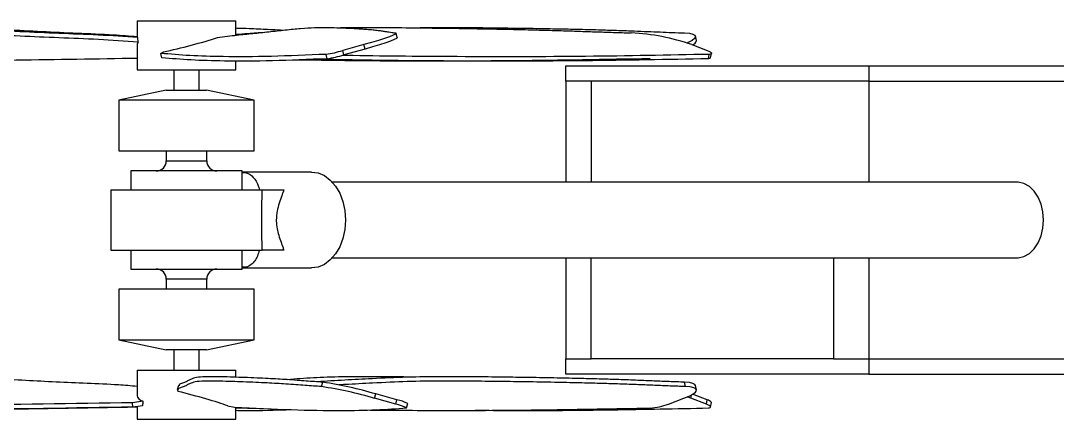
# Model space of a CAD drawing. Header units: millimetres. Extents: x 0 to 297, y 0 to 210.
# Drawn here: x 102.17 to 136.37, y 148.24 to 161.39 of the extents above; entities that cross this region are included whole.
import ezdxf

# ---------------------------------------------------------------- set-up
doc = ezdxf.new("R2010")
doc.units = ezdxf.units.MM

msp = doc.modelspace()

# ---------------------------------------------------------------- linework, layer by layer
at = {"color": 7, "linetype": 'Continuous', "lineweight": 25}
for p, q in [((106.012, 161.393), (106.012, 160.836)), ((106.012, 161.393), (108.786, 161.393)), ((108.786, 161.393), (109.262, 161.393)), ((109.262, 160.915), (109.262, 161.393)), ((106.038, 160.689), (106.031, 160.835)), ((114.592, 160.835), (114.554, 160.98)), ((124.462, 160.738), (124.435, 160.883)), ((106.012, 160.616), (106.012, 159.768)), ((113.49, 160.604), (112.791, 160.41)), ((113.528, 160.459), (112.828, 160.265)), ((113.528, 160.459), (113.49, 160.604)), ((124.309, 160.604), (124.821, 160.41)), ((106.789, 160.315), (106.875, 160.362)), ((106.826, 160.17), (106.789, 160.315)), ((112.279, 160.14), (112.242, 160.284)), ((112.828, 160.265), (112.791, 160.41)), ((124.859, 160.14), (124.886, 160.284)), ((124.931, 160.172), (124.959, 160.317)), ((106.012, 159.768), (108.786, 159.768)), ((107.22, 159.768), (107.22, 159.101)), ((108.053, 159.101), (108.053, 159.768)), ((108.786, 159.768), (109.262, 159.768)), ((109.262, 159.768), (109.262, 160.065)), ((120.155, 159.401), (120.155, 159.901)), ((120.155, 159.901), (130.155, 159.901)), ((130.155, 159.901), (130.155, 159.401)), ((130.155, 159.901), (139.918, 159.901)), ((120.155, 159.401), (120.155, 156.068)), ((130.155, 159.401), (120.155, 159.401)), ((120.989, 159.401), (120.989, 156.068)), ((130.155, 159.401), (139.918, 159.401)), ((130.155, 159.401), (130.155, 156.068)), ((130.155, 159.401), (139.918, 159.401)), ((106.971, 159.101), (105.403, 158.768)), ((106.971, 159.101), (108.107, 159.101)), ((108.107, 159.101), (108.302, 159.101)), ((109.87, 158.768), (108.302, 159.101)), ((105.403, 158.768), (105.403, 157.101)), ((109.216, 158.768), (105.403, 158.768)), ((109.87, 158.768), (109.216, 158.768)), ((109.87, 157.101), (109.87, 158.768)), ((105.403, 157.101), (109.216, 157.101)), ((106.97, 157.101), (106.97, 156.768)), ((108.303, 156.768), (108.303, 157.101)), ((109.216, 157.101), (109.87, 157.101)), ((106.97, 156.768), (108.303, 156.768)), ((105.803, 156.435), (105.803, 155.818)), ((109.47, 156.435), (105.803, 156.435)), ((109.47, 155.818), (109.47, 156.435)), ((111.761, 156.401), (109.47, 156.401)), ((135.037, 156.068), (112.449, 156.068)), ((105.137, 155.818), (105.137, 153.818)), ((105.137, 155.818), (110.133, 155.818)), ((105.137, 153.818), (110.133, 153.818)), ((105.803, 153.818), (105.803, 153.201)), ((109.47, 153.201), (109.47, 153.818)), ((112.449, 153.568), (135.037, 153.568)), ((120.155, 153.568), (120.155, 150.235)), ((120.989, 150.235), (120.989, 153.568)), ((128.989, 153.568), (128.989, 150.235)), ((130.155, 153.568), (130.155, 150.235)), ((105.803, 153.201), (109.47, 153.201)), ((109.47, 153.235), (111.761, 153.235)), ((106.97, 152.868), (106.97, 152.535)), ((108.303, 152.868), (106.97, 152.868)), ((108.303, 152.535), (108.303, 152.868)), ((105.403, 152.535), (105.403, 150.868)), ((109.216, 152.535), (105.403, 152.535)), ((109.87, 152.535), (109.216, 152.535)), ((109.87, 150.868), (109.87, 152.535)), ((105.403, 150.868), (106.971, 150.535)), ((105.403, 150.868), (109.216, 150.868)), ((108.302, 150.535), (109.87, 150.868)), ((109.216, 150.868), (109.87, 150.868)), ((108.107, 150.535), (106.971, 150.535)), ((107.22, 150.535), (107.22, 149.868)), ((108.053, 149.868), (108.053, 150.535)), ((108.302, 150.535), (108.107, 150.535)), ((120.155, 149.735), (120.155, 150.235)), ((120.155, 150.235), (120.989, 150.235)), ((128.989, 150.235), (120.989, 150.235)), ((128.989, 150.235), (130.155, 150.235)), ((130.155, 150.235), (139.918, 150.235)), ((130.155, 150.235), (130.155, 149.735)), ((130.155, 150.235), (139.918, 150.235)), ((106.012, 149.868), (106.012, 149.021)), ((106.012, 149.868), (108.786, 149.868)), ((108.786, 149.868), (109.262, 149.868)), ((109.262, 149.629), (109.262, 149.868)), ((130.155, 149.735), (120.155, 149.735)), ((130.155, 149.735), (139.918, 149.735)), ((107.372, 149.354), (107.334, 149.209)), ((112.094, 149.321), (112.132, 149.466)), ((124.098, 149.321), (124.07, 149.466)), ((124.462, 149.213), (124.435, 149.358)), ((106.201, 148.837), (105.856, 148.79)), ((113.845, 148.934), (113.882, 149.079)), ((114.545, 148.74), (113.845, 148.934)), ((114.582, 148.885), (113.882, 149.079)), ((114.545, 148.74), (114.582, 148.885)), ((123.537, 148.74), (124.049, 148.934)), ((124.281, 148.934), (124.158, 148.978)), ((124.281, 148.934), (124.303, 149.048)), ((124.793, 148.74), (124.281, 148.934)), ((124.821, 148.885), (124.337, 149.068)), ((124.793, 148.74), (124.821, 148.885)), ((124.931, 148.647), (124.959, 148.792)), ((105.866, 148.645), (105.856, 148.79)), ((106.185, 148.688), (105.866, 148.645)), ((106.012, 148.665), (106.012, 148.243)), ((108.995, 148.688), (109.223, 148.645)), ((109.262, 148.243), (109.262, 148.644)), ((109.262, 148.615), (110.433, 148.59)), ((114.899, 148.615), (114.937, 148.759)), ((106.012, 148.243), (108.786, 148.243)), ((108.786, 148.243), (109.262, 148.243))]:
    msp.add_line(p, q, dxfattribs=at)
at = {"color": 7, "linetype": 'Continuous', "lineweight": 25, "flags": 128}
for points in [[(114.529, 160.991), (114.555, 160.978), (114.53, 160.953), (114.456, 160.915), (114.335, 160.867), (114.172, 160.809), (113.972, 160.745), (113.742, 160.676), (113.49, 160.604)], [(114.592, 160.835), (114.592, 160.833), (114.567, 160.808), (114.493, 160.77), (114.373, 160.722), (114.21, 160.664), (114.01, 160.6), (113.78, 160.531), (113.528, 160.459)], [(124.07, 160.991), (124.231, 160.978), (124.348, 160.953), (124.416, 160.915), (124.435, 160.867), (124.403, 160.809), (124.321, 160.745), (124.193, 160.676), (124.155, 160.658)], [(124.821, 160.41), (124.872, 160.389), (124.912, 160.368), (124.941, 160.348), (124.956, 160.331), (124.958, 160.315), (124.947, 160.302), (124.923, 160.291), (124.886, 160.284)], [(124.931, 160.172), (124.931, 160.17), (124.92, 160.157), (124.895, 160.147), (124.859, 160.14)], [(111.761, 156.401), (111.98, 156.371), (112.19, 156.281), (112.383, 156.135), (112.553, 155.938), (112.692, 155.698), (112.796, 155.424), (112.859, 155.127), (112.881, 154.818), (112.859, 154.509), (112.796, 154.212), (112.692, 153.938), (112.553, 153.699), (112.383, 153.502), (112.19, 153.355), (111.98, 153.265), (111.761, 153.235), (111.761, 153.235)], [(135.921, 154.818), (135.9, 155.087), (135.839, 155.343), (135.741, 155.575), (135.609, 155.771), (135.451, 155.922), (135.273, 156.023), (135.085, 156.066), (135.037, 156.068)], [(135.037, 153.568), (135.085, 153.57), (135.273, 153.614), (135.451, 153.714), (135.609, 153.865), (135.741, 154.062), (135.839, 154.293), (135.9, 154.549), (135.921, 154.818)], [(124.049, 148.934), (124.22, 149.006), (124.349, 149.075), (124.431, 149.139), (124.463, 149.197), (124.444, 149.245), (124.375, 149.283), (124.258, 149.308), (124.098, 149.321)], [(124.435, 149.358), (124.416, 149.39), (124.348, 149.428), (124.231, 149.453), (124.07, 149.466)], [(124.859, 148.615), (124.895, 148.622), (124.92, 148.632), (124.931, 148.645), (124.929, 148.661), (124.913, 148.678), (124.885, 148.698), (124.845, 148.719), (124.793, 148.74)]]:
    msp.add_lwpolyline(points, dxfattribs=at)
at = {"color": 7, "linetype": 'Continuous', "lineweight": 25}
for centre, radius, start, end in [((121.999, 154.033), 6.965, 70.6349, 87.3965), ((124.262, 160.784), 0.206, 291.6444, 347.0513), ((111.405, 165.212), 4.998, 279.6345, 286.09), ((111.443, 165.067), 4.998, 279.6345, 286.09), ((106.637, 156.768), 0.333, 270, 0), ((108.637, 156.768), 0.333, 180, 270), ((106.637, 152.868), 0.333, 0, 90), ((108.637, 152.868), 0.333, 90, 180), ((110.266, 136.892), 12.562, 73.4457, 81.6294), ((110.303, 137.037), 12.562, 73.4457, 81.6294), ((114.337, 147.627), 1.282, 62.1031, 78.9781), ((124.79, 148.691), 0.196, 30.8959, 80.9932), ((114.3, 147.482), 1.282, 62.1031, 78.9781), ((122.756, 150.972), 2.365, 274.4803, 289.2717)]:
    msp.add_arc(centre, radius, start, end, dxfattribs=at)
for centre, major_axis, ratio, start_param, end_param in [((107.637, 160.658), (1.625, 0.422), 0.064978, 4.208018, 5.375427), ((107.637, 160.503), (1.625, -0.121), 0.257492, 2.981621, 3.160723), ((107.637, 148.978), (1.625, -0.422), 0.064978, 0.59804, 1.76679), ((107.637, 149.133), (1.625, 0.121), 0.257492, 3.122463, 3.609942), ((107.637, 147.36), (0.467, 7.065), 0.220316, 1.37482, 1.39625)]:
    msp.add_ellipse(centre, major_axis=major_axis, ratio=ratio, start_param=start_param, end_param=end_param, dxfattribs=at)
for points, knots in [([(106.031, 160.835), (105.595, 160.866), (104.722, 160.927), (103.429, 160.971), (102.143, 161.03), (100.861, 161.091), (99.558, 161.144), (98.223, 161.173), (96.846, 161.174), (95.484, 161.164), (94.193, 161.153), (93.045, 161.14), (92.028, 161.127), (91.062, 161.112), (90.149, 161.095), (89.287, 161.077), (88.536, 161.058), (87.867, 161.039), (87.25, 161.022), (86.656, 161.005), (86.262, 160.996), (86.065, 160.991)], [0, 0, 0, 0, 0.063389, 0.126913, 0.189285, 0.251167, 0.314076, 0.379736, 0.448131, 0.520772, 0.586022, 0.644009, 0.695432, 0.740988, 0.791687, 0.835423, 0.873637, 0.907769, 0.939251, 0.969517, 1, 1, 1, 1]), ([(106.012, 160.862), (105.753, 160.882), (105.117, 160.933), (104.033, 160.971), (102.862, 161.03), (101.697, 161.091), (100.496, 161.144), (99.217, 161.173), (97.843, 161.174), (96.461, 161.164), (95.148, 161.153), (93.975, 161.14), (92.933, 161.127), (91.938, 161.112), (90.993, 161.095), (90.095, 161.077), (89.308, 161.058), (88.603, 161.039), (87.952, 161.022), (87.326, 161.005), (86.914, 160.996), (86.707, 160.991)], [0, 0, 0, 0, 0.044248, 0.10907, 0.172717, 0.235863, 0.300058, 0.36706, 0.436853, 0.510979, 0.577562, 0.636734, 0.689207, 0.735695, 0.78743, 0.832059, 0.871055, 0.905884, 0.93801, 0.968894, 1, 1, 1, 1]), ([(108.658, 160.835), (108.878, 160.866), (109.318, 160.927), (109.811, 160.971), (110.352, 161.03), (110.901, 161.091), (111.425, 161.144), (111.882, 161.173), (112.255, 161.174), (112.585, 161.164), (112.893, 161.153), (113.158, 161.14), (113.387, 161.127), (113.596, 161.112), (113.785, 161.095), (113.953, 161.077), (114.092, 161.058), (114.209, 161.039), (114.316, 161.022), (114.419, 161.005), (114.492, 160.996), (114.529, 160.991)], [0, 0, 0, 0, 0.063389, 0.126913, 0.189285, 0.251167, 0.314076, 0.379736, 0.448131, 0.520772, 0.586022, 0.644009, 0.695432, 0.740988, 0.791687, 0.835423, 0.873637, 0.907769, 0.939251, 0.969517, 1, 1, 1, 1]), ([(109.262, 161.154), (109.289, 161.153), (109.433, 161.149), (109.685, 161.14), (110.008, 161.127), (110.325, 161.112), (110.594, 161.098), (110.771, 161.087), (110.832, 161.083)], [0, 0, 0, 0, 0.056719, 0.292471, 0.501535, 0.686749, 0.892873, 1, 1, 1, 1]), ([(112.625, 161.162), (112.685, 161.164), (113.048, 161.177), (113.814, 161.173), (114.84, 161.164), (115.824, 161.152), (116.706, 161.14), (117.495, 161.127), (118.252, 161.112), (118.976, 161.095), (119.669, 161.077), (120.282, 161.058), (120.833, 161.039), (121.344, 161.022), (121.835, 161.005), (122.155, 160.996), (122.315, 160.991)], [0, 0, 0, 0, 0.021266, 0.129188, 0.243811, 0.346771, 0.43827, 0.519412, 0.591297, 0.671297, 0.740308, 0.800608, 0.854465, 0.904142, 0.9519, 1, 1, 1, 1]), ([(115.193, 161.16), (115.295, 161.163), (115.758, 161.177), (116.53, 161.173), (117.51, 161.164), (118.432, 161.152), (119.249, 161.14), (119.968, 161.127), (120.647, 161.112), (121.283, 161.095), (121.878, 161.077), (122.391, 161.058), (122.845, 161.039), (123.263, 161.022), (123.666, 161.005), (123.935, 160.996), (124.07, 160.991)], [0, 0, 0, 0, 0.030177, 0.137117, 0.250697, 0.352719, 0.443385, 0.523788, 0.595018, 0.67429, 0.742673, 0.802424, 0.85579, 0.905015, 0.952338, 1, 1, 1, 1]), ([(106.038, 160.689), (105.601, 160.72), (104.728, 160.782), (103.434, 160.826), (102.147, 160.884), (100.864, 160.946), (99.561, 160.998), (98.225, 161.028), (96.847, 161.03), (95.484, 161.019), (94.191, 161.008), (93.041, 160.995), (92.023, 160.982), (91.056, 160.967), (90.142, 160.95), (89.279, 160.932), (88.528, 160.913), (87.858, 160.895), (87.24, 160.877), (86.646, 160.86), (86.252, 160.851), (86.055, 160.846)], [0, 0, 0, 0, 0.063369, 0.126884, 0.189255, 0.25112, 0.313997, 0.379608, 0.447981, 0.52065, 0.585938, 0.643956, 0.695403, 0.740978, 0.791694, 0.835439, 0.873656, 0.907787, 0.939265, 0.969524, 1, 1, 1, 1]), ([(109.262, 160.945), (109.397, 160.955), (109.715, 160.977), (110.029, 161.001), (110.21, 161.015)], [0, 0, 0, 0, 0.423368, 1, 1, 1, 1]), ([(85.771, 160.14), (87.737, 160.113), (91.665, 160.059), (97.075, 160.055), (101.858, 160.089), (104.682, 160.139), (106.012, 160.162)], [0, 0, 0, 0, 0.287348, 0.574192, 0.799494, 1, 1, 1, 1]), ([(112.242, 160.284), (111.625, 160.258), (110.392, 160.204), (108.93, 160.2), (107.723, 160.235), (107.1, 160.289), (106.789, 160.315)], [0, 0, 0, 0, 0.280354, 0.560215, 0.780034, 1, 1, 1, 1]), ([(112.279, 160.14), (111.662, 160.113), (110.43, 160.059), (108.967, 160.055), (107.76, 160.09), (107.137, 160.144), (106.826, 160.17)], [0, 0, 0, 0, 0.280354, 0.560215, 0.780034, 1, 1, 1, 1]), ([(122.941, 160.14), (121.451, 160.113), (118.472, 160.06), (114.552, 160.052), (112.16, 160.083), (111.138, 160.097)], [0, 0, 0, 0, 0.36472, 0.7288, 1, 1, 1, 1]), ([(124.859, 160.14), (123.51, 160.112), (120.816, 160.058), (116.864, 160.056), (113.873, 160.08), (112.277, 160.115), (111.861, 160.124)], [0, 0, 0, 0, 0.326904, 0.653234, 0.909551, 1, 1, 1, 1]), ([(124.886, 160.284), (123.538, 160.257), (120.844, 160.203), (116.889, 160.202), (114.191, 160.221), (112.894, 160.248), (112.774, 160.251)], [0, 0, 0, 0, 0.349383, 0.698154, 0.972096, 1, 1, 1, 1]), ([(109.47, 156.386), (109.492, 156.388), (109.625, 156.399), (109.805, 156.28), (109.946, 156.101), (110.014, 155.929), (110.035, 155.852), (110.045, 155.818)], [0, 0, 0, 0, 0.068233, 0.40524, 0.759211, 0.892679, 1, 1, 1, 1]), ([(110.133, 153.818), (110.133, 153.85), (110.129, 154.116), (110.121, 154.526), (110.122, 155.17), (110.129, 155.56), (110.133, 155.818)], [0, 0, 0, 0, 0.049363, 0.409415, 0.609334, 1, 1, 1, 1]), ([(110.133, 155.818), (110.145, 155.818), (110.168, 155.818), (110.276, 155.818), (110.434, 155.818), (110.626, 155.818), (110.783, 155.818), (110.851, 155.818)], [0, 0, 0, 0, 0.19536, 0.395488, 0.61125, 0.831529, 1, 1, 1, 1]), ([(110.851, 155.818), (110.828, 155.752), (110.782, 155.618), (110.698, 155.387), (110.632, 155.152), (110.6, 154.926), (110.598, 154.699), (110.628, 154.514), (110.678, 154.319), (110.739, 154.135), (110.805, 153.956), (110.838, 153.856), (110.851, 153.818)], [0, 0, 0, 0, 0.131407, 0.264963, 0.386847, 0.459281, 0.533795, 0.638798, 0.679815, 0.799875, 0.923276, 1, 1, 1, 1]), ([(110.045, 153.818), (110.002, 153.69), (109.937, 153.498), (109.77, 153.34), (109.635, 153.255), (109.518, 153.257), (109.47, 153.258)], [0, 0, 0, 0, 0.422845, 0.632364, 0.849539, 1, 1, 1, 1]), ([(110.851, 153.818), (110.758, 153.818), (110.57, 153.818), (110.365, 153.818), (110.212, 153.818), (110.148, 153.818), (110.136, 153.818), (110.133, 153.818)], [0, 0, 0, 0, 0.233449, 0.4742043, 0.703204, 0.9385971, 1, 1, 1, 1]), ([(86.707, 149.466), (86.964, 149.472), (87.48, 149.484), (88.277, 149.506), (89.134, 149.529), (90.021, 149.55), (90.961, 149.57), (91.971, 149.588), (93.14, 149.605), (94.384, 149.62), (95.702, 149.633), (97.072, 149.644), (98.524, 149.652), (99.964, 149.636), (101.224, 149.589), (102.331, 149.533), (103.335, 149.48), (104.358, 149.434), (105.275, 149.399), (105.806, 149.355), (106.012, 149.338)], [0, 0, 0, 0, 0.03871, 0.077639, 0.119624, 0.167503, 0.211111, 0.261501, 0.320061, 0.388181, 0.450496, 0.520525, 0.596691, 0.672218, 0.743758, 0.798514, 0.853124, 0.908534, 0.964649, 1, 1, 1, 1]), ([(112.094, 149.321), (112.005, 149.327), (111.827, 149.339), (111.54, 149.361), (111.233, 149.384), (110.924, 149.405), (110.606, 149.425), (110.275, 149.443), (109.904, 149.46), (109.52, 149.475), (109.123, 149.488), (108.718, 149.499), (108.302, 149.507), (107.97, 149.491), (107.792, 149.443), (107.681, 149.388), (107.59, 149.335), (107.468, 149.289), (107.331, 149.246), (107.342, 149.191), (107.347, 149.164)], [0, 0, 0, 0, 0.037922, 0.07606, 0.117197, 0.164116, 0.206855, 0.256247, 0.313652, 0.380434, 0.441528, 0.510188, 0.584826, 0.658786, 0.728843, 0.782477, 0.83598, 0.890276, 0.94525, 1, 1, 1, 1]), ([(112.132, 149.466), (112.043, 149.472), (111.864, 149.484), (111.578, 149.506), (111.271, 149.529), (110.962, 149.55), (110.644, 149.57), (110.314, 149.588), (109.943, 149.605), (109.56, 149.62), (109.163, 149.633), (108.759, 149.644), (108.343, 149.652), (108.01, 149.636), (107.831, 149.589), (107.719, 149.533), (107.628, 149.48), (107.51, 149.434), (107.386, 149.401), (107.389, 149.362), (107.39, 149.35)], [0, 0, 0, 0, 0.039052, 0.078325, 0.12068, 0.168982, 0.212976, 0.263811, 0.322888, 0.391609, 0.454474, 0.525121, 0.60196, 0.678155, 0.750327, 0.805566, 0.860658, 0.916558, 0.973168, 1, 1, 1, 1]), ([(115.207, 149.634), (114.943, 149.637), (114.304, 149.645), (113.305, 149.652), (112.282, 149.636), (111.525, 149.594), (111.106, 149.561), (110.965, 149.549)], [0, 0, 0, 0, 0.171459, 0.414624, 0.655751, 0.884147, 1, 1, 1, 1]), ([(124.07, 149.466), (123.902, 149.472), (123.565, 149.484), (123.055, 149.506), (122.504, 149.529), (121.927, 149.55), (121.304, 149.57), (120.625, 149.588), (119.827, 149.605), (118.966, 149.62), (118.044, 149.633), (117.079, 149.644), (116.043, 149.652), (114.935, 149.636), (113.855, 149.589), (112.861, 149.534), (112.241, 149.496), (111.934, 149.481), (111.923, 149.48)], [0, 0, 0, 0, 0.045277, 0.09081, 0.139917, 0.195918, 0.246924, 0.305862, 0.374355, 0.454031, 0.526917, 0.608825, 0.697911, 0.786251, 0.869927, 0.933971, 0.997845, 1, 1, 1, 1]), ([(124.098, 149.321), (123.93, 149.327), (123.592, 149.339), (123.082, 149.361), (122.531, 149.384), (121.953, 149.405), (121.329, 149.425), (120.649, 149.443), (119.85, 149.46), (118.988, 149.475), (118.065, 149.488), (117.099, 149.499), (116.061, 149.507), (114.953, 149.491), (113.872, 149.443), (113.107, 149.401), (112.735, 149.38), (112.666, 149.376)], [0, 0, 0, 0, 0.047714, 0.0957, 0.147459, 0.206493, 0.260268, 0.322413, 0.394641, 0.478667, 0.555537, 0.641925, 0.735836, 0.828893, 0.91704, 0.984524, 1, 1, 1, 1]), ([(105.856, 148.79), (103.889, 148.758), (99.956, 148.692), (94.534, 148.672), (89.566, 148.693), (86.562, 148.737), (85.059, 148.759)], [0, 0, 0, 0, 0.279917, 0.559681, 0.779662, 1, 1, 1, 1]), ([(105.866, 148.645), (103.899, 148.613), (99.966, 148.547), (94.544, 148.527), (89.576, 148.548), (86.572, 148.592), (85.069, 148.615)], [0, 0, 0, 0, 0.279917, 0.559681, 0.779662, 1, 1, 1, 1]), ([(106.012, 148.638), (104.273, 148.608), (100.631, 148.546), (95.415, 148.528), (90.406, 148.548), (87.317, 148.592), (85.771, 148.615)], [0, 0, 0, 0, 0.261976, 0.54871, 0.774172, 1, 1, 1, 1]), ([(109.223, 148.645), (109.86, 148.613), (111.133, 148.547), (112.652, 148.527), (113.914, 148.548), (114.571, 148.592), (114.899, 148.615)], [0, 0, 0, 0, 0.279917, 0.559681, 0.779662, 1, 1, 1, 1]), ([(109.262, 148.539), (109.353, 148.537), (109.826, 148.528), (110.422, 148.538), (110.96, 148.561), (111.019, 148.563)], [0, 0, 0, 0, 0.177133, 0.910069, 1, 1, 1, 1]), ([(113.546, 148.55), (114.37, 148.543), (116.286, 148.526), (119.423, 148.549), (121.768, 148.593), (122.941, 148.615)], [0, 0, 0, 0, 0.274098, 0.636754, 1, 1, 1, 1]), ([(117.165, 148.542), (117.57, 148.539), (119.112, 148.527), (121.683, 148.55), (123.8, 148.593), (124.859, 148.615)], [0, 0, 0, 0, 0.151072, 0.575191, 1, 1, 1, 1])]:
    msp.add_open_spline(points, degree=3, knots=knots, dxfattribs=at)

doc.saveas('drawing.dxf')
